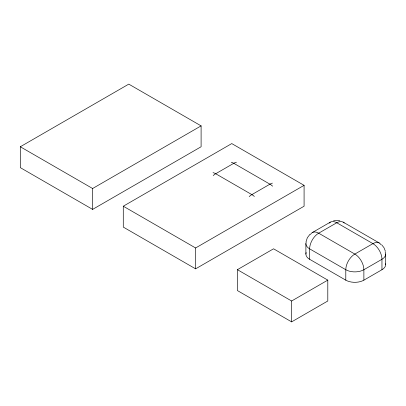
<?xml version="1.0" encoding="UTF-8"?>
<svg xmlns="http://www.w3.org/2000/svg" width="406" height="406" viewBox="0 0 406 406"><rect width="100%" height="100%" fill="white"/><g stroke="black" fill="none" stroke-linecap="round" stroke-linejoin="round"><path stroke-width="0.61" d="M306.028 241.803L307.322 237.759L310.042 234.216M20.3 146.759L128.778 84.128L201.102 125.88L201.102 146.759L92.619 209.389L20.3 167.632L20.3 146.759L92.619 188.511L201.102 125.88M123.282 206.212L231.76 143.582L304.084 185.339L304.084 206.212L195.601 268.843L123.282 227.091L123.282 206.212L195.601 247.97L304.084 185.339M237.398 269.68L273.558 248.802L327.799 280.12L327.799 300.998L291.635 321.872L237.398 290.559L237.398 269.68L291.635 300.998L327.799 280.12M312.285 232.562L330.362 222.123M306.165 252.557A12.784 7.379 0 0 0 309.636 259.292L345.795 280.165A12.784 7.379 0 0 0 363.877 280.165L381.955 269.726A12.784 7.379 0 0 0 385.634 263.748M333.504 220.834L337.198 220.422L339.908 220.818M343.146 222.123L379.305 242.996M381.65 244.742L383.98 247.68L385.36 251.172M385.7 254.07L385.7 264.509M381.955 269.726L381.955 259.292A12.784 7.379 0 0 0 385.096 251.832M363.877 280.165L363.877 269.726A12.784 7.379 60 0 0 354.834 254.07L318.674 233.191A12.784 7.379 60 0 0 310.529 234.399M345.795 280.165L345.795 269.726A12.784 7.379 -60 0 1 354.834 254.07L372.916 243.63A12.784 7.379 -60 0 1 380.945 244.64M309.636 259.292L309.636 248.853A12.784 7.379 0 0 1 306.165 242.118M305.891 243.63L305.891 254.07M291.635 300.998L291.635 321.872M195.601 247.97L195.601 268.843M92.619 188.511L92.619 209.389M213.206 175.575A12.784 7.379 -60 0 1 215.693 173.738L233.775 163.298A12.784 7.379 -60 0 1 236.439 162.222M213.028 172.662A12.784 7.379 60 0 1 215.693 173.738L251.852 194.616A12.784 7.379 60 0 1 254.339 196.453M231.288 162.268A12.784 7.379 60 0 1 233.775 163.298L269.934 184.177A12.784 7.379 60 0 1 272.599 186.176M272.421 183.142A12.784 7.379 -60 0 0 269.934 184.177L251.852 194.616A12.784 7.379 -60 0 0 249.188 196.616M329.19 223.112A12.784 7.379 60 0 1 336.757 222.757A12.784 7.379 -60 0 1 344.227 223.001M336.757 222.757L318.674 233.191A12.784 7.379 -60 0 0 309.636 248.853L345.795 269.726A12.784 7.379 0 0 0 363.877 269.726L381.955 259.292A12.784 7.379 60 0 0 372.916 243.63L336.757 222.757"/></g></svg>
